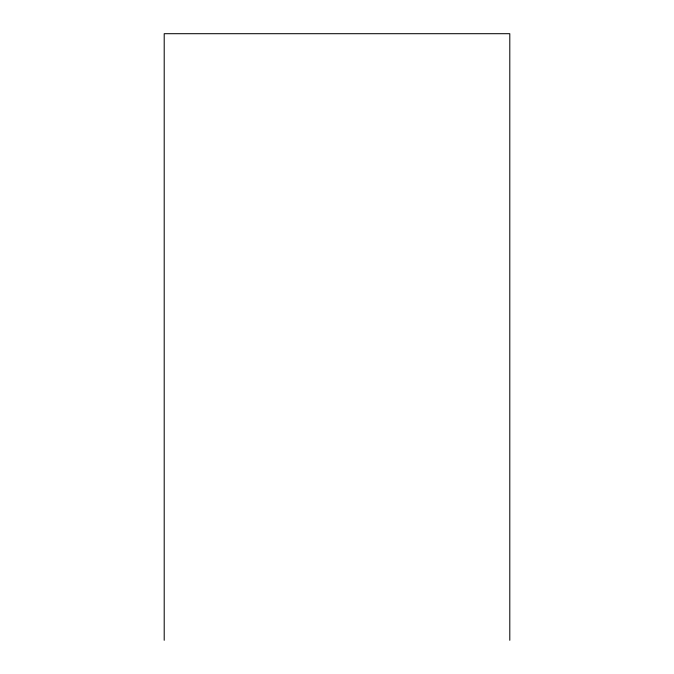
<?xml version="1.0" encoding="UTF-8"?>
<svg xmlns="http://www.w3.org/2000/svg" width="674" height="674" viewBox="0 0 674 674"><rect width="100%" height="100%" fill="white"/><g stroke="black" fill="none" stroke-linecap="round" stroke-linejoin="round"><path stroke-width="1.01" d="M509.797 640.3L509.797 33.7L164.203 33.7L164.203 640.3"/></g></svg>
